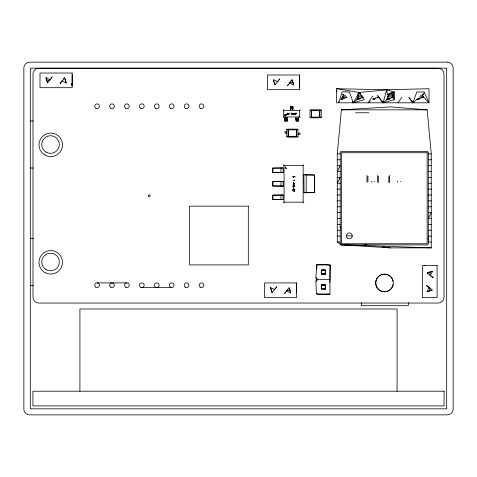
<?xml version="1.0" encoding="UTF-8"?>
<svg xmlns="http://www.w3.org/2000/svg" width="477" height="477" viewBox="0 0 477 477"><rect width="100%" height="100%" fill="white"/><g stroke="black" fill="none" stroke-linecap="round" stroke-linejoin="round"><path stroke-width="0.72" d="M283.189 117.437L283.684 116.943L283.69 110.396L283.189 109.895M287.237 121.027L287.321 117.533L284.918 117.527L284.918 121.027L287.237 121.027L287.321 117.533L284.906 117.533L284.918 121.027M303.861 202.874L303.139 202.159L303.145 165.447L303.885 164.744M303.903 174.624L305.65 175.005L314.426 175.011L314.426 192.601L304.064 192.732L303.903 174.624L314.492 175.011L314.444 192.565L304.064 192.732M283.147 186.108L283.159 181.498L272.796 181.624L272.731 185.982L283.147 186.108L272.731 185.982M283.147 172.579L283.159 167.97L272.796 168.101L272.731 172.453L283.147 172.579L272.731 172.453M283.147 199.636L283.159 195.021L272.796 195.153L272.731 199.511L283.147 199.636L272.731 199.511M287.047 113.18L287.703 113.961L287.482 114.402L286.999 114.438L287.714 114.098L287.035 113.419L287.22 113.121M290.511 106.311L290.404 109.841L290.511 106.311L292.83 106.311L292.896 109.841L292.83 106.311M298.423 121.027L298.53 117.497C299.842 122.47 294.667 122.446 296.032 117.497L296.104 121.027M306.216 192.613L306.252 174.993M288.239 136.881L288.239 129.243L288.239 136.881L296.461 136.881L296.461 129.243L288.269 129.267M296.438 136.857L296.461 129.243M311.529 117.712L311.553 110.098L319.751 110.08L319.751 117.712L311.529 117.712L311.553 110.098M316.776 280.959L316.746 278.067M319.751 117.712L319.751 110.08M329.851 282.462L330.293 265.117L316.782 264.884L315.905 277.745L316.782 279.51L315.905 281.269L316.43 293.898L319.429 294.428L329.941 294.13L330.006 264.997L327.3 264.586L319.429 264.586L316.43 265.117L316.537 269.433M293.546 189.429L293.552 188.803L293.546 189.429L294.899 189.411M377.39 95.358L383.067 102.811L394.139 99.687L394.235 92.055L386.71 89.783L336.547 88.716L336.547 102.811L428.996 102.811L428.996 88.716L386.71 89.783L359.276 92.496L336.547 88.716M292.95 114.295L293.236 113.86L292.878 113.759M294.923 114.295L295.209 113.86L294.852 113.759M72.176 74.782L72.176 85.645M299.651 76.761L299.651 87.625M296.461 292.759L296.67 284.686M321.611 273.715L325.415 274.102L325.111 273.715L321.307 274.102L321.713 270.316L321.307 269.994L321.307 274.102L325.415 274.102L325.415 269.994L321.307 269.994M321.611 288.633L325.415 289.02L325.111 288.633L321.307 289.02L321.713 285.234L321.307 284.912L321.307 289.02L325.415 289.02L325.415 284.912L321.307 284.912M325.01 273.78L325.415 269.994M325.01 288.698L325.415 284.912M288.209 114.11L288.281 113.222L288.4 114.277L288.859 114.241L289.08 113.532L288.907 114.188L288.287 114.194M288.09 113.705L288.197 113.317M293.039 176.818L293.134 176.353L293.039 176.818C293.504 178.07 294.011 175.405 294.78 176.412M322.792 270.054L324.08 270.054L322.756 269.994M322.792 284.972L324.08 284.972L322.756 284.912M337.275 153.892L341.389 109.841L390.424 106.902L427.142 109.841L431.256 153.892L431.256 247.873L390.424 247.873L340.876 244.82L337.275 242L337.275 153.892L340.214 153.892M293.057 176.597L293.122 177.074L293.588 177.062C294.357 174.528 295.317 178.589 294.846 176.526M294.75 114.438C293.987 114.188 295.782 114.778 295.4 113.842M293.212 113.413L292.663 113.222L293.212 113.198L293.26 113.604L293.206 113.234M295.185 113.413L294.643 113.222L295.185 113.198L295.233 113.604L295.185 113.198M294.208 186.71C294.965 186.471 294.762 185.708 294.375 186.745M296.295 113.705L295.967 113.717L296.426 113.615M293.105 186.06L293.045 186.364L293.188 185.899M420.362 95.764L422.306 95.728L423.594 94.589L423.993 92.651M339.016 101.386L338.664 102.811L342.158 91.846L349.48 92.055L353.23 102.811L364.303 99.687L359.276 92.496L357.911 94.064M293.743 186.608L293.087 186.602L293.743 186.608L293.51 186.811M429.431 275.056L430.552 271.699L432.526 271.407L430.528 275.259M430.105 287.959L428.984 291.316L432.251 290.01L426.247 285.443L429.342 287.112L427.01 291.602L428.328 291.411M408.974 97.654L412.903 102.811L416.809 91.948L424.125 92.007L428.996 102.811L422.306 95.728M295.019 114.283L295.096 113.794M362.484 96.938L357.458 96.938L359.276 92.496L353.23 102.811L352.384 101.637M293.421 182.828L294.124 183.603L294.691 183.377M293.421 184.414L294.124 185.183L294.691 184.957M51.48 78.079L52.154 76.839L47.581 82.849L46.537 80.231M61.026 82.026L60.019 83.886L64.592 77.876L65.629 80.494M278.622 80.673L279.629 78.818L275.056 84.823L274.019 82.211M288.168 84.626L287.494 85.86L292.067 79.856L293.111 82.467M275.64 288.597L276.642 286.743L272.075 292.747L270.483 287.506L274.973 289.837M285.514 291.93L284.513 293.784L289.08 287.78L290.123 290.392M293.48 114.092C293.224 114.862 291.888 114.033 293.087 114.45L293.427 113.842M295.454 114.092L294.625 114.397M292.061 113.168C291.113 114.623 292.651 113.538 291.751 113.127M284.811 115.088L285.347 114.301L286.349 114.635L286.248 115.386A0.733 0.733 0 0 0 286.033 114.414A0.733 0.733 0 0 0 285.049 114.546A0.733 0.733 0 0 0 285.091 115.535L285.61 115.75L284.811 115.088L285.091 115.535M372.716 96.133L368.149 102.811L370.265 101.005M397.985 102.811L401.723 97.35M293.045 114.283L293.122 113.794M295.191 114.194L294.834 114.289M293.695 177.337C293.91 175.518 295.048 177.241 294.667 176.669L294.226 176.52L293.373 177.456M300.152 109.895L299.657 110.39L299.651 116.937L283.684 116.943M387.294 94.589L393.758 94.589L392.47 95.728L388.582 95.799L387.294 94.589L394.235 92.055L387.294 94.589L386.71 89.783L383.067 102.811L377.981 96.133M315.905 281.269L317.664 279.51L329.941 279.51M300.152 109.895L299.663 110.384L283.69 110.396L283.189 109.895M283.338 202.862L284.077 202.159L303.139 202.159M341.538 97.707L343.828 95.799L345.771 95.764M357.458 96.938L358.746 95.799L361.983 95.74M388.582 95.799L387.294 96.938L393.758 96.938L394.139 99.687M353.23 102.811L357.458 99.192L363.271 97.165M409.099 97.529L412.903 102.811L417.136 99.192L423.594 96.938L419.289 96.938M374.552 181.636L374.952 181.361M400.424 181.636L400.823 181.361M311.427 110.467L310.056 110.08L310.938 110.664L320.335 110.664L321.218 110.08L321.218 117.712L310.056 117.712L310.056 110.08L321.218 110.08L319.846 110.467M310.056 117.712L310.938 117.127L320.335 117.127L321.218 117.712M286.772 129.243L287.655 129.833L297.052 129.833L297.934 129.243L297.934 136.881L286.772 136.881L286.772 129.243L297.934 129.243M286.772 136.881L287.655 136.291L297.052 136.291L297.934 136.881L295.877 136.291M316.782 264.884L316.43 265.117L317.032 267.996M63.459 78.443L64.592 77.876L66.184 83.117L61.694 80.792M290.934 80.422L292.067 79.856L293.659 85.097L289.169 82.765M293.582 187.073L293.045 186.954L293.677 187.032M430.552 271.699L427.285 273.005L427.851 274.132M358.102 94.363L360.69 93.432M393.758 92.538L393.758 96.938L387.294 99.216L383.067 102.811L382.089 100.915M373.026 98.966L378.839 96.938M294.142 191.301L294.673 190.901L294.059 191.271L293.844 190.585L293.927 191.158M432.526 271.407L427.285 273.005L433.289 277.572L430.814 276.237M427.01 291.602L432.251 290.01M340.894 98.912L346.976 97.433M292.86 114.289L293.23 114.218M272.79 168.125L283.159 167.97M272.796 185.982L272.796 181.624L283.159 181.498M272.79 195.176L283.159 195.021M290.511 108.941L292.83 108.834M284.918 118.505L287.237 118.391M296.098 118.505L298.423 118.391M290.511 107.379L292.83 107.349M296.098 119.983L298.423 119.96M284.918 119.995L287.237 119.983M340.977 99.24L342.408 99.234M389.429 99.216L387.294 99.216L387.294 96.575M290.499 108.601L292.842 108.595M296.092 118.743L298.435 118.737M343.977 94.589L342.54 94.589L343.828 95.799M422.157 94.589L423.594 94.589M342.54 96.938L346.845 96.938M341.019 99.24L342.498 99.24M356.546 99.252L359.586 99.192M372.811 99.258L374.29 99.258M386.12 99.264L389.077 99.27M416.433 99.282L418.651 99.282M290.511 106.353L292.83 106.353M341.389 109.841L427.142 109.841M355.55 112.775L368.834 112.775M289.849 113.127L290.475 113.127M295.967 113.127L296.485 113.341L295.967 113.127L295.967 113.884M30.325 121.027L33.289 121.027M284.918 120.985L287.237 120.985M296.104 120.985L298.423 120.985M428.316 153.892L431.256 153.892M337.275 159.765L340.214 159.765M428.316 159.765L431.256 159.765M283.38 164.702L284.065 165.459L303.145 165.447M337.275 165.638L340.214 165.638L337.275 171.511L340.214 171.511M428.316 165.638L431.256 165.638M30.325 168.017L33.289 168.017M428.316 171.511L431.256 171.511M337.275 177.384L340.214 177.384L337.275 183.263L340.214 183.263M428.316 177.384L431.256 177.384M292.842 180.717L294.673 180.717L294.673 179.865M428.316 183.263L431.256 183.263M337.275 189.136L340.214 189.136M428.316 189.136L431.256 189.136M292.842 189.429L293.319 189.429L293.319 188.475M294.899 189.679L293.546 189.983M292.842 190.311L294.899 190.311M294.673 190.585L292.842 190.585L292.842 189.679L293.319 189.983M337.275 195.01L340.214 195.01M428.316 195.01L431.256 195.01M337.275 200.883L340.214 200.883M428.316 200.883L431.256 200.883M337.275 206.756L340.214 206.756M428.316 206.756L431.256 206.756M337.275 212.629L340.214 212.629M428.316 212.629L431.256 212.629L428.316 218.502L431.256 218.502M337.275 218.502L340.214 218.502M337.275 224.375L340.214 224.375M428.316 224.375L431.256 224.375M337.275 230.248L340.214 230.248M428.316 230.248L431.256 230.248M337.275 236.127L340.214 236.127M428.316 236.127L431.256 236.127M30.325 238.5L33.289 238.5M337.275 242L340.214 242M428.316 242L431.256 242M97.075 282.885L126.912 282.885M30.325 285.49L33.289 285.49M141.83 287.583L171.672 287.583M373.086 99.192L374.511 99.198M290.499 107.701L292.836 107.701M284.906 119.638L287.249 119.638M284.906 118.91L287.243 118.916M296.092 119.638L298.429 119.644M417.136 99.192L419.361 99.21M321.713 270.316L325.111 270.381M321.713 285.234L325.111 285.3M316.43 293.898L329.941 294.13M424.19 265.415L425.657 265.456M340.876 244.82L427.142 244.934A1.175 1.175 0 0 0 428.316 243.759L428.316 152.718A1.175 1.175 0 0 0 427.142 151.543L341.389 151.543A1.175 1.175 0 0 0 340.214 152.718L340.214 243.759A1.175 1.175 0 0 0 340.876 244.82L431.256 247.873M322.595 284.912L323.984 284.912M346.385 235.704L352.229 235.96M321.695 270.298L322.947 270.411M321.695 285.216L324.831 285.496M323.489 284.912L324.062 284.972M364.541 244.659L366.759 244.934M382.292 246.859L390.424 247.873M294.506 183.645L293.766 183.234M294.506 185.225L293.766 184.82M294.315 191.313L293.862 191.038M293.283 182.995L293.88 183.728L293.283 182.995L293.641 183.448M293.283 184.575L293.88 185.309L293.283 184.575L293.641 185.028M290.016 82.002L293.367 83.123L293.564 84.435M49.638 80.696L46.281 79.581L45.989 77.608L50.479 79.933M287.029 289.927L290.386 291.048L290.678 293.021L286.188 290.69M294.226 183.639L293.593 183.007M294.226 185.225L293.593 184.587M277.954 81.913L273.464 79.581L275.056 84.823M294.017 189.119L294.524 189.429L293.546 188.767M392.47 95.728L393.758 96.938M357.887 94.995L358.746 95.799M315.905 277.745L317.664 279.51M299.657 116.948L300.152 117.443M299.27 87.148L299.323 86.158M411.603 100.283L412.903 102.811M336.547 90.678L337.006 91.995M289.08 287.78L290.678 293.021M270.483 287.506L272.075 292.747M45.989 77.608L47.581 82.849M273.559 80.237L273.756 81.555M65.892 81.144L66.184 83.117M281.001 168.083L281.013 172.465M281.001 181.612L281.013 185.994M281.001 195.141L281.013 199.523M284.065 165.459L284.077 202.159M408.318 302.764L408.318 305.703L361.327 305.703L361.327 302.764M397.675 181.153L397.675 182.184M397.085 391.212L397.085 308.983L79.915 308.983L79.915 391.212M389.679 175.327L389.679 182.464M388.821 176.472L388.821 182.464M378.422 176.186L378.422 182.464M377.474 175.411L377.474 182.464M371.804 181.153L371.804 182.184M367.934 176.186L367.934 181.689M366.986 175.411L366.986 182.464M357.458 96.563L357.458 99.192M320.335 110.08L320.335 110.664M320.335 117.127L320.335 117.712M319.161 110.08L319.161 110.664M312.113 110.08L312.113 110.664M310.938 110.08L310.938 110.664M310.938 117.127L310.938 117.712M297.052 129.243L297.052 129.833M297.052 136.291L297.052 136.881M287.655 129.243L287.655 129.833M287.655 136.291L287.655 136.881M272.796 168.101L272.796 172.453M272.796 195.153L272.796 199.511M393.221 284.536A8.813 8.813 0 0 1 379.698 290.278A8.813 8.813 0 0 1 379.698 275.581A8.813 8.813 0 0 1 393.221 281.329M340.536 228.101A0.894 0.894 0 0 1 340.536 226.569M428.579 239.83A0.894 0.894 0 0 1 428.036 239.848M428.036 238.124A0.894 0.894 0 0 1 428.579 238.142M344.281 98.512A2.993 2.993 0 0 1 342.593 96.575M342.653 94.762A2.993 2.993 0 0 1 342.915 94.207M363.057 97.141A2.993 2.993 0 0 1 362.287 98.089M360.397 98.763A2.993 2.993 0 0 1 357.511 96.575M378.195 96.575A2.993 2.993 0 0 1 377.206 98.089M375.316 98.763A2.993 2.993 0 0 1 374.123 98.512M393.12 96.575A2.993 2.993 0 0 1 392.124 98.089M390.234 98.763A2.993 2.993 0 0 1 387.348 96.575M387.407 94.762A2.993 2.993 0 0 1 387.676 94.207M390.842 92.83A2.993 2.993 0 0 1 393.054 94.762M422.956 96.575A2.993 2.993 0 0 1 421.96 98.089M420.07 98.763A2.993 2.993 0 0 1 418.025 97.958M422.628 94.207A2.993 2.993 0 0 1 422.89 94.762M325.606 273.571A2.94 2.94 0 0 1 324.622 274.555M321.57 274.555A2.94 2.94 0 0 1 321.242 274.329M324.95 269.767A2.94 2.94 0 0 1 325.606 270.525M325.606 288.496A2.94 2.94 0 0 1 324.95 289.247M321.242 284.691A2.94 2.94 0 0 1 321.403 284.566M324.789 284.566A2.94 2.94 0 0 1 325.606 285.443M291.644 114.206L292.198 113.699L291.662 114.152M285.657 167.028L285.395 167.516L286.14 168.375L286.695 168.065A0.733 0.733 0 0 1 285.657 168.065A0.733 0.733 0 0 1 285.657 167.028M323.311 269.994L322.959 269.994L323.34 269.994M323.311 284.912L322.959 284.912L323.34 284.912M447.277 62.141L29.723 62.141A5.873 5.873 0 0 0 23.85 68.014L23.85 408.986A5.873 5.873 0 0 0 29.723 414.859L447.277 414.859A5.873 5.873 0 0 0 453.15 408.986L453.15 68.014A5.873 5.873 0 0 0 447.277 62.141M446.675 68.163L30.325 68.163L30.325 408.837L446.675 408.837L446.675 68.163M438.202 68.241L38.798 68.241A5.802 5.802 0 0 0 32.996 74.042L32.996 297.237A5.802 5.802 0 0 0 38.798 303.032L438.202 303.032A5.802 5.802 0 0 0 444.004 297.237L444.004 74.042A5.802 5.802 0 0 0 438.202 68.241M72.176 73.023L39.996 73.023L39.996 87.702L72.176 87.702L72.176 73.023M299.651 74.996L267.472 74.996L267.472 89.676L299.651 89.676L299.651 74.996M427.142 152.718L341.389 152.718L341.389 243.759L427.142 243.759L427.142 152.718M248.308 206.165L189.572 206.165L189.572 264.902L248.308 264.902L248.308 206.165M437.105 265.415L422.425 265.415L422.425 297.594L437.105 297.594L437.105 265.415M296.67 282.927L264.491 282.927L264.491 297.606L296.67 297.606L296.67 282.927M444.075 391.212L32.925 391.212L32.925 405.897L444.075 405.897L444.075 391.212M71.949 85.353L71.794 83.594L71.949 85.353M46.138 152.151A8.813 8.813 0 0 0 59.357 144.525A8.813 8.813 0 0 0 46.138 136.893A8.813 8.813 0 0 0 46.138 152.151M46.138 269.624A8.813 8.813 0 0 0 59.357 261.992A8.813 8.813 0 0 0 46.138 254.366A8.813 8.813 0 0 0 46.138 269.624M380.044 290.63A8.813 8.813 0 0 0 393.257 282.998A8.813 8.813 0 0 0 380.044 275.366A8.813 8.813 0 0 0 380.044 290.63M44.874 272.48A11.746 11.746 0 0 0 62.493 262.308A11.746 11.746 0 0 0 44.874 252.13A11.746 11.746 0 0 0 44.874 272.48M44.188 154.584A11.746 11.746 0 0 0 62.463 145.634A11.746 11.746 0 0 0 45.577 134.281A11.746 11.746 0 0 0 44.188 154.584M285.3 133.059A0.894 0.894 0 0 0 286.695 132.379A0.894 0.894 0 0 0 285.407 131.515A0.894 0.894 0 0 0 285.3 133.059M298.727 134.55A0.894 0.894 0 0 0 300.122 133.87A0.894 0.894 0 0 0 298.835 133.005A0.894 0.894 0 0 0 298.727 134.55M148.842 196.5A0.894 0.894 0 0 0 150.189 195.725A0.894 0.894 0 0 0 148.842 194.95A0.894 0.894 0 0 0 148.842 196.5M95.764 287.184A2.349 2.349 0 0 0 99.419 285.395A2.349 2.349 0 0 0 96.044 283.123A2.349 2.349 0 0 0 95.764 287.184M110.682 287.184A2.349 2.349 0 0 0 114.337 285.395A2.349 2.349 0 0 0 110.962 283.123A2.349 2.349 0 0 0 110.682 287.184M125.6 287.184A2.349 2.349 0 0 0 129.255 285.395A2.349 2.349 0 0 0 125.88 283.123A2.349 2.349 0 0 0 125.6 287.184M140.655 287.273A2.349 2.349 0 0 0 144.179 285.234A2.349 2.349 0 0 0 140.655 283.201A2.349 2.349 0 0 0 140.655 287.273M155.58 287.273A2.349 2.349 0 0 0 159.103 285.234A2.349 2.349 0 0 0 155.58 283.201A2.349 2.349 0 0 0 155.58 287.273M170.498 287.273A2.349 2.349 0 0 0 174.022 285.234A2.349 2.349 0 0 0 170.498 283.201A2.349 2.349 0 0 0 170.498 287.273M185.279 287.184A2.349 2.349 0 0 0 188.934 285.395A2.349 2.349 0 0 0 185.553 283.123A2.349 2.349 0 0 0 185.279 287.184M200.197 287.184A2.349 2.349 0 0 0 203.852 285.395A2.349 2.349 0 0 0 200.477 283.123A2.349 2.349 0 0 0 200.197 287.184M200.334 108.243A2.349 2.349 0 0 0 203.858 106.21A2.349 2.349 0 0 0 200.334 104.177A2.349 2.349 0 0 0 200.334 108.243M185.416 108.243A2.349 2.349 0 0 0 188.94 106.21A2.349 2.349 0 0 0 185.416 104.177A2.349 2.349 0 0 0 185.416 108.243M170.498 108.243A2.349 2.349 0 0 0 174.022 106.21A2.349 2.349 0 0 0 170.498 104.177A2.349 2.349 0 0 0 170.498 108.243M155.58 108.243A2.349 2.349 0 0 0 159.103 106.21A2.349 2.349 0 0 0 155.58 104.177A2.349 2.349 0 0 0 155.58 108.243M140.655 108.243A2.349 2.349 0 0 0 144.179 106.21A2.349 2.349 0 0 0 140.655 104.177A2.349 2.349 0 0 0 140.655 108.243M125.737 108.243A2.349 2.349 0 0 0 129.261 106.21A2.349 2.349 0 0 0 125.737 104.177A2.349 2.349 0 0 0 125.737 108.243M110.819 108.243A2.349 2.349 0 0 0 114.343 106.21A2.349 2.349 0 0 0 110.819 104.177A2.349 2.349 0 0 0 110.819 108.243M95.901 108.243A2.349 2.349 0 0 0 99.425 106.21A2.349 2.349 0 0 0 95.901 104.177A2.349 2.349 0 0 0 95.901 108.243M347.238 237.91A2.94 2.94 0 0 0 352.151 236.592A2.94 2.94 0 0 0 348.556 232.997A2.94 2.94 0 0 0 347.238 237.91"/></g></svg>
